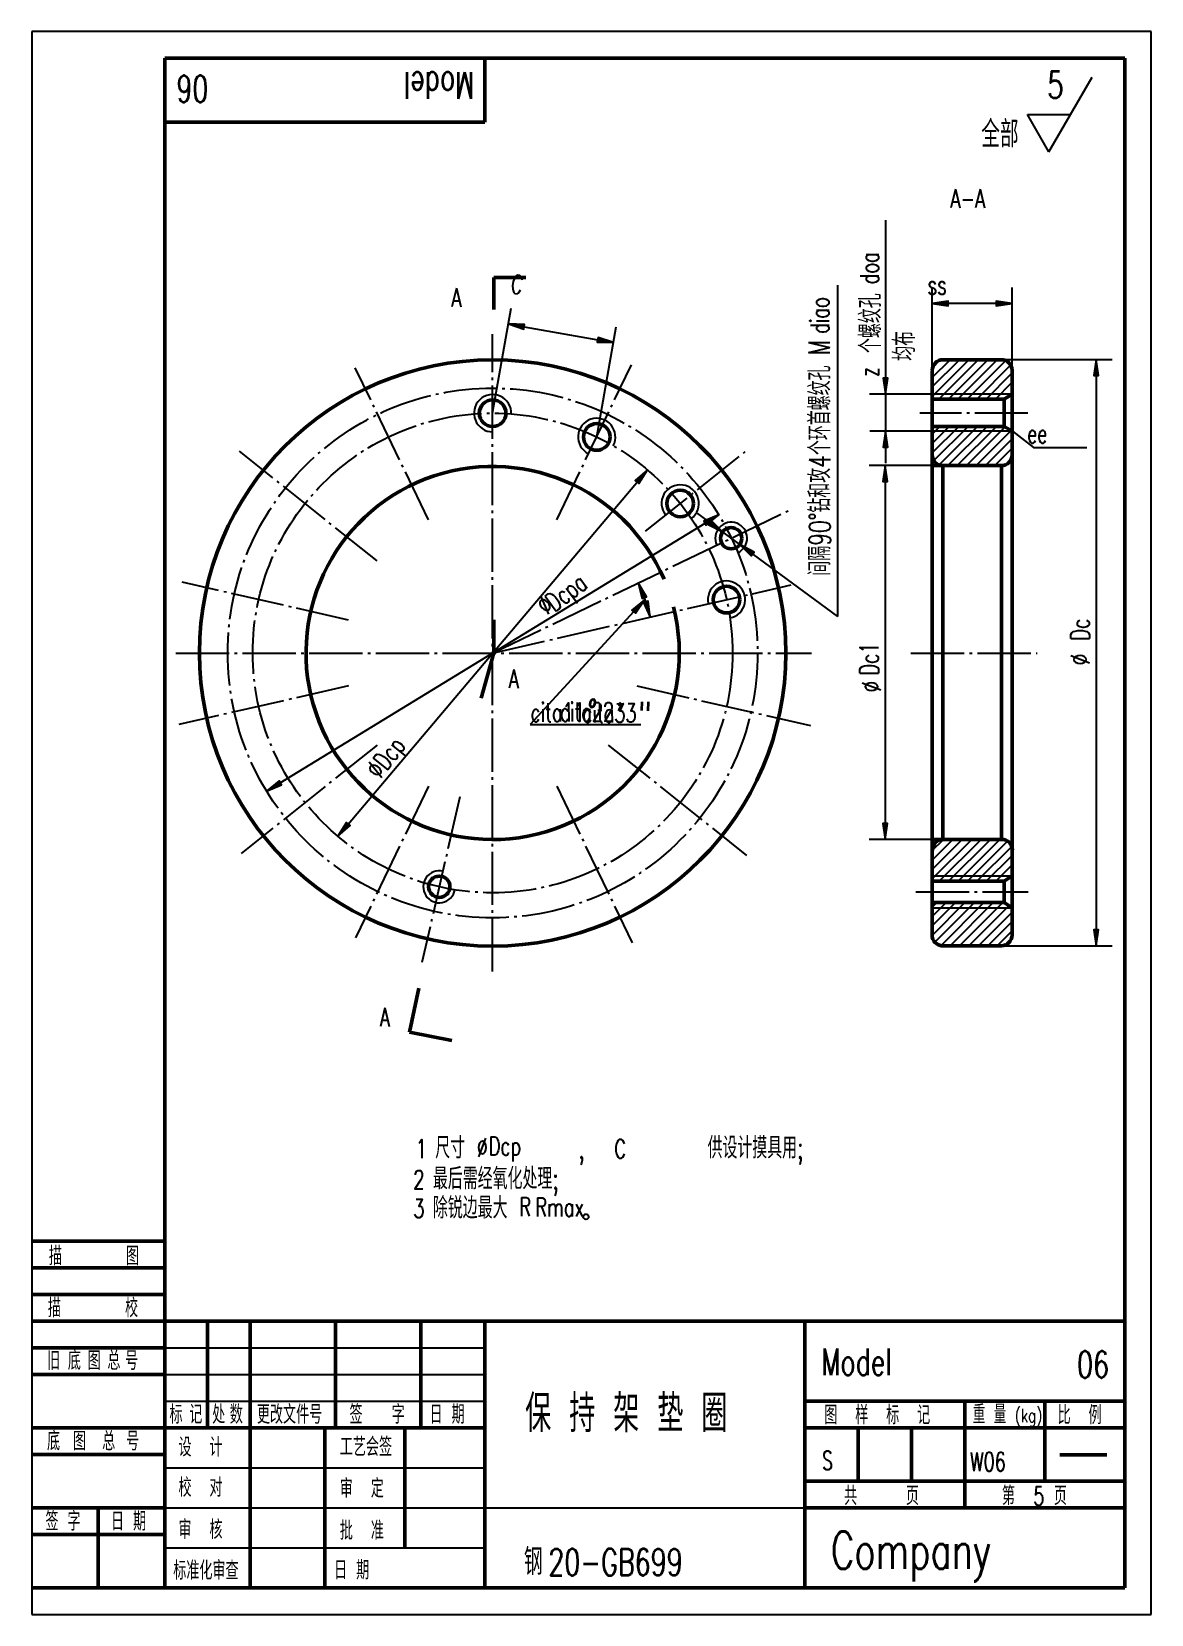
# Model space of a CAD drawing. Extents: x 0 to 210, y 0 to 297.
import ezdxf
from ezdxf.enums import TextEntityAlignment as Align

# ---------------------------------------------------------------- set-up
doc = ezdxf.new("R2010")
doc.units = 0
doc.header["$MEASUREMENT"] = 0
doc.linetypes.add('CENTER', pattern=[12.5, 10, -1, 0.5, -1])
doc.layers.get('0').update_dxf_attribs({"color": 6, "linetype": 'CONTINUOUS'})
doc.layers.get('DEFPOINTS').update_dxf_attribs({"linetype": 'CONTINUOUS'})
doc.layers.add('1', color=2, linetype='CONTINUOUS', lineweight=50)
for name, color, linetype in [('2', 6, 'CONTINUOUS'), ('3', 7, 'CENTER'), ('6', 10, 'CONTINUOUS')]:
    doc.layers.add(name, color=color, linetype=linetype)
doc.styles.add('HZ', font='SIMPLEX', dxfattribs={"width": 0.7, "bigfont": 'HZTXT'})
doc.dimstyles.get("Standard").update_dxf_attribs({"dimtxt": 0.18, "dimasz": 0.18, "dimexe": 0.18, "dimexo": 0.0625, "dimgap": 0.09, "dimtad": 0, "dimtih": 1, "dimtoh": 1, "dimdec": 4, "dimzin": 0, "dimdsep": 46, "dimtxsty": 'Standard', "dimcen": 0.09, "dimadec": 0, "dimazin": 0, "dimtfac": 1, "dimtdec": 4, "dimtofl": 0, "dimtmove": 0, "dimatfit": 3, "dimfxl": 0, "dimtolj": 1, "dimtzin": 0, "dimarcsym": 0})

# ---------------------------------------------------------------- blocks, each defined once
blk = doc.blocks.new('BLK', base_point=(1, 0))
for points in [[(0, 0), (1, 0), (0, 0.15), (0, -0.15), (1, 0)], [(0, 0.07), (0.5, 0), (0, -0.07)]]:
    blk.add_lwpolyline(points)
blk = doc.blocks.new('*D3')
at = {"color": 0, "linetype": 'ByBlock'}
for p, q in [((168.9, 233.43), (168.9, 248.99)), ((183.9, 233.5), (183.9, 248.99)), ((180.9, 245.99), (171.9, 245.99))]:
    blk.add_line(p, q, dxfattribs=at)
at = {"layer": 'DEFPOINTS', "color": 0, "linetype": 'ByBlock'}
for p in [(168.9, 245.99), (168.9, 233.43), (183.9, 233.5)]:
    blk.add_point(p, dxfattribs=at)
at = {"color": 0, "linetype": 'ByBlock', "xscale": 3, "yscale": 3, "zscale": 3, "rotation": 180}
blk.add_blockref('BLK', (168.9, 245.99), dxfattribs=at)
at = {"color": 0, "linetype": 'ByBlock', "xscale": 3, "yscale": 3, "zscale": 3}
blk.add_blockref('BLK', (183.9, 245.99), dxfattribs=at)
blk = doc.blocks.new('*D2')
at = {"color": 0, "linetype": 'ByBlock'}
for p, q in [((186.91, 235.45), (207.67, 235.45)), ((204.67, 232.45), (204.67, 128.46)), ((186.88, 125.46), (207.67, 125.46))]:
    blk.add_line(p, q, dxfattribs=at)
at = {"layer": 'DEFPOINTS', "color": 0, "linetype": 'ByBlock'}
for p in [(186.91, 235.45), (186.88, 125.46), (204.67, 125.46)]:
    blk.add_point(p, dxfattribs=at)
at = {"color": 0, "linetype": 'ByBlock', "xscale": 3, "yscale": 3, "zscale": 3}
for p, rotation in [((204.67, 235.45), 90), ((204.67, 125.46), 270)]:
    blk.add_blockref('BLK', p, dxfattribs=dict(at, rotation=rotation))
blk = doc.blocks.new('*D1')
at = {"color": 0, "linetype": 'ByBlock'}
for p, q in [((173.94, 215.57), (160.07, 215.57)), ((163.07, 212.57), (163.07, 148.42)), ((174.24, 145.42), (160.07, 145.42))]:
    blk.add_line(p, q, dxfattribs=at)
at = {"layer": 'DEFPOINTS', "color": 0, "linetype": 'ByBlock'}
for p in [(173.94, 215.57), (163.07, 145.42), (174.24, 145.42)]:
    blk.add_point(p, dxfattribs=at)
at = {"color": 0, "linetype": 'ByBlock', "xscale": 3, "yscale": 3, "zscale": 3}
for p, rotation in [((163.07, 215.57), 90), ((163.07, 145.42), 270)]:
    blk.add_blockref('BLK', p, dxfattribs=dict(at, rotation=rotation))
blk = doc.blocks.new('*D4')
at = {"color": 0, "linetype": 'ByBlock'}
for p, q in [((86.46, 225.4), (89.93, 245.1)), ((92.37, 241.62), (106.16, 239.19)), ((105.98, 220.94), (109.63, 241.63))]:
    blk.add_line(p, q, dxfattribs=at)
at = {"layer": 'DEFPOINTS', "color": 0, "linetype": 'ByBlock'}
for p in [(109.11, 238.67), (86.46, 225.4), (105.98, 220.94)]:
    blk.add_point(p, dxfattribs=at)
at = {"color": 0, "linetype": 'ByBlock', "xscale": 3, "yscale": 3, "zscale": 3}
for p, rotation in [((89.41, 242.15), 530), ((109.11, 238.67), 350.0000000000001)]:
    blk.add_blockref('BLK', p, dxfattribs=dict(at, rotation=rotation))

msp = doc.modelspace()

# ---------------------------------------------------------------- linework, layer by layer
for p, q in [((151.22504, 187.21977), (151.22504, 249.44357)), ((112.91822, 188.16328), (93.51137, 166.97532)), ((93.51137, 166.97532), (114.2374, 166.97532))]:
    msp.add_line(p, q)
at = {"color": 0, "linetype": 'ByBlock'}
for p, q in [((131.19694, 201.85514), (131.19694, 202.03514)), ((131.10694, 201.94514), (131.28694, 201.94514))]:
    msp.add_line(p, q, dxfattribs=at)
at = {"layer": '1'}
for p, q in [((205, 292), (25, 292)), ((25, 292), (25, 5)), ((85, 280), (85, 292)), ((205, 5), (205, 292)), ((25, 280), (85, 280)), ((86.66885, 250.88264), (92.66885, 250.88264)), ((86.66885, 244.88264), (86.66885, 250.88264)), ((181.89047, 235.44621), (170.89047, 235.44621)), ((168.89597, 233.42667), (168.89597, 127.22198)), ((183.89597, 127.46243), (183.89597, 233.49815)), ((182.39597, 228.06505), (183.90668, 228.94578)), ((182.39597, 228.06505), (168.89597, 228.06505)), ((182.39597, 222.93578), (182.39597, 228.06505)), ((182.39597, 222.93578), (168.89597, 222.93578)), ((182.39597, 222.93578), (183.99007, 222.00643)), ((181.89477, 215.5725), (168.89477, 215.5725)), ((170.89597, 215.57302), (170.89597, 145.42384)), ((181.89597, 215.5725), (181.89597, 145.42476)), ((86.66885, 186.6198), (86.66885, 180.45395)), ((86.66885, 180.45395), (84.28198, 171.92899)), ((168.95661, 145.42476), (181.95661, 145.42476)), ((168.89597, 137.55499), (182.39597, 137.55499)), ((182.39597, 137.55499), (183.89597, 138.55499)), ((182.39597, 133.55499), (182.39597, 137.55499)), ((168.89597, 133.55499), (182.39597, 133.55499)), ((182.39597, 133.55499), (183.89597, 132.55499)), ((170.48928, 125.46169), (181.88156, 125.46169)), ((72.6028, 117.50864), (70.86144, 109.26963)), ((70.86144, 109.26963), (78.79237, 107.70277)), ((0, 70), (25, 70)), ((0, 65), (25, 65)), ((0, 60), (25, 60)), ((0, 55), (25, 55)), ((25, 55), (205, 55)), ((33, 55), (33, 35)), ((41, 55), (41, 5)), ((57, 55), (57, 35)), ((73, 55), (73, 35)), ((85, 55), (85, 5)), ((145, 55), (145, 5)), ((0, 50), (25, 50)), ((0, 45), (25, 45)), ((145, 40), (205, 40)), ((175, 40), (175, 20)), ((190, 40), (190, 25)), ((0, 35), (25, 35)), ((25, 35), (85, 35)), ((55, 35), (55, 5)), ((70, 35), (70, 12.5)), ((145, 35), (205, 35)), ((155, 35), (155, 25)), ((165, 35), (165, 25)), ((0, 30), (25, 30)), ((192.82643, 29.93566), (201.63835, 29.93566)), ((145, 25), (205, 25)), ((0, 20), (25, 20)), ((12.5, 20), (12.5, 5)), ((145, 20), (205, 20)), ((0, 15), (25, 15)), ((0, 5), (205, 5))]:
    msp.add_line(p, q, dxfattribs=at)
for centre, radius in [((86.45868, 180.40033), 55), ((86.45868, 225.40033), 2.5), ((105.98345, 220.94393), 2.5), ((121.6411, 208.45737), 2.5), ((131.19694, 201.94514), 2), ((130.33044, 190.41378), 2.5), ((76.44524, 136.52858), 2)]:
    msp.add_circle(centre, radius, dxfattribs=at)
for centre, radius, start, end in [((170.91158, 233.44621), 2, 90, 180), ((181.89047, 233.44621), 2, 0, 90), ((170.89477, 217.5725), 2, 180, 270), ((181.89763, 217.5725), 2, 270, 0), ((86.45868, 180.40033), 35, 23.3228211, 14.3486866), ((170.95661, 143.42476), 2, 90, 180), ((181.95661, 143.42476), 2, 0, 90), ((170.88156, 127.46169), 2, 180, 270), ((181.88156, 127.46169), 2, 270, 0)]:
    msp.add_arc(centre, radius, start, end, dxfattribs=at)
at = {"layer": '2'}
for p, q in [((210, 297), (0, 297)), ((0, 297), (0, 0)), ((210, 0), (210, 297)), ((190.78964, 274.47208), (198.87254, 288.47208)), ((186.74818, 281.47208), (194.83109, 281.47208)), ((190.78964, 274.47208), (186.74818, 281.47208)), ((168.89597, 232.09427), (172.24791, 235.44621)), ((168.89597, 230.3265), (174.01568, 235.44621)), ((168.89597, 228.55874), (175.78344, 235.44621)), ((168.97335, 233.93941), (170.41838, 235.38444)), ((170.17006, 228.06505), (177.55121, 235.44621)), ((171.93783, 228.06505), (179.31898, 235.44621)), ((173.70559, 228.06505), (181.08674, 235.44621)), ((175.47336, 228.06505), (182.68843, 235.28012)), ((177.24113, 228.06505), (183.62243, 234.44636)), ((179.00889, 228.06505), (183.86762, 232.92378)), ((183.92337, 228.9944), (168.89597, 228.9944)), ((180.77666, 228.06505), (183.86762, 231.15601)), ((168.89597, 221.48767), (170.34408, 222.93578)), ((168.89597, 219.7199), (172.11185, 222.93578)), ((168.89597, 217.95214), (173.87962, 222.93578)), ((169.23738, 216.52578), (175.64739, 222.93578)), ((170.19604, 215.71666), (177.41515, 222.93578)), ((171.81964, 215.5725), (179.18292, 222.93578)), ((173.58741, 215.5725), (180.95069, 222.93578)), ((175.35517, 215.5725), (182.59969, 222.81702)), ((168.89597, 222.00643), (157.2173, 222.00643)), ((183.99007, 222.00643), (168.89597, 222.00643)), ((177.12294, 215.5725), (183.71641, 222.16597)), ((178.89071, 215.5725), (183.86762, 220.54941)), ((183.99007, 222.00643), (187.87621, 218.96508)), ((180.65848, 215.5725), (183.86762, 218.78164)), ((182.52827, 215.67453), (183.79559, 216.94185)), ((187.87621, 218.96508), (197.87621, 218.96508)), ((151.22504, 187.21977), (124.75155, 206.68402)), ((168.89597, 143.31382), (171.00691, 145.42476)), ((168.89597, 141.54606), (172.77467, 145.42476)), ((168.89597, 139.77829), (174.54244, 145.42476)), ((168.89597, 138.01052), (176.31021, 145.42476)), ((170.2082, 137.55499), (178.07798, 145.42476)), ((171.97597, 137.55499), (179.84574, 145.42476)), ((173.74374, 137.55499), (181.61351, 145.42476)), ((175.5115, 137.55499), (183.05359, 145.09707)), ((177.27927, 137.55499), (183.89597, 144.17169)), ((179.04704, 137.55499), (183.89597, 142.40392)), ((180.8148, 137.55499), (183.89597, 140.63616)), ((168.89597, 138.55499), (183.89597, 138.55499)), ((183.26917, 138.24158), (183.89597, 138.86839)), ((168.89597, 132.70722), (169.74374, 133.55499)), ((168.89597, 130.93946), (171.5115, 133.55499)), ((168.89597, 129.17169), (173.27927, 133.55499)), ((168.89597, 127.40392), (175.04704, 133.55499)), ((168.89597, 132.55499), (183.89597, 132.55499)), ((169.38959, 126.12977), (176.8148, 133.55499)), ((170.48928, 125.46169), (178.58257, 133.55499)), ((172.25705, 125.46169), (180.35034, 133.55499)), ((174.02481, 125.46169), (182.04406, 133.48094)), ((175.79258, 125.46169), (183.22257, 132.89169)), ((177.56035, 125.46169), (183.89597, 131.79732)), ((179.32811, 125.46169), (183.89597, 130.02955)), ((181.09588, 125.46169), (183.89597, 128.26179)), ((25, 50), (85, 50)), ((25, 45), (85, 45)), ((25, 40), (85, 40)), ((25, 27.5), (85, 27.5)), ((25, 20), (85, 20)), ((85, 20), (145, 20)), ((25, 12.5), (85, 12.5)), ((0, 0), (210, 0))]:
    msp.add_line(p, q, dxfattribs=at)
at = {"layer": '2', "linetype": 'ByBlock'}
for p, q in [((160.13311, 261.63698), (160.13311, 216.00643)), ((168.89597, 228.9944), (157.13311, 228.9944)), ((59.37942, 148.29561), (115.47219, 214.79825)), ((46.62542, 156.034), (126.29194, 204.76667))]:
    msp.add_line(p, q, dxfattribs=at)
at = {"layer": '2'}
msp.add_circle((103.96303, 74.60788), 0.5, dxfattribs=at)
for centre, radius, start, end in [((86.45868, 225.40033), 3.5, 357.7712688, 270), ((105.98345, 220.94393), 3.5, 332.0569831, 244.2857143), ((121.6411, 208.45737), 3.5, 306.3426974, 218.5714286), ((131.19694, 201.94514), 3, 293.8040725, 205.7142857), ((130.33044, 190.41378), 3.5, 280.6284116, 192.8571429), ((76.44524, 136.52858), 3, 77.1428571, 349.0530703)]:
    msp.add_arc(centre, radius, start, end, dxfattribs=at)
at = {"layer": '2', "linetype": 'ByBlock'}
msp.add_arc((86.45868, 180.40033), 30.30021, 18.5322734, 20.0391551, dxfattribs=at)
at = {"layer": '3'}
for p, q in [((86.45868, 120.61837), (86.45868, 240.23591)), ((74.435, 205.36777), (60.69267, 233.90401)), ((98.48237, 205.36777), (112.50062, 234.47698)), ((186.86762, 225.40212), (166.55283, 225.40212)), ((64.79276, 197.67834), (38.97175, 218.2699)), ((115.10748, 203.24698), (133.84468, 218.1894)), ((86.45868, 180.40033), (142.09728, 207.19447)), ((59.44171, 186.56678), (28.22479, 193.69184)), ((86.45868, 180.40033), (142.43642, 193.17689)), ((27.04202, 180.40033), (146.26565, 180.40033)), ((164.87341, 180.40033), (188.56201, 180.40033)), ((59.44171, 174.23389), (27.59992, 166.9662)), ((113.47566, 174.23389), (146.05941, 166.79686)), ((64.79276, 163.12233), (39.27667, 142.77393)), ((108.12461, 163.12233), (134.09429, 142.4122)), ((74.435, 155.4329), (60.7276, 126.96919)), ((98.48237, 155.4329), (112.64091, 126.03239)), ((80.29224, 153.38336), (73.20592, 122.33617)), ((165.84917, 135.55499), (186.89597, 135.55499))]:
    msp.add_line(p, q, dxfattribs=at)
for radius in [49.69483, 45]:
    msp.add_circle((86.45868, 180.40033), radius, dxfattribs=at)
at = {"layer": 'DEFPOINTS', "color": 0, "linetype": 'ByBlock'}
for p in [(128.85111, 206.33213), (142.09728, 207.19447), (142.09728, 207.19447), (129.58559, 203.12986), (132.80828, 200.76042), (142.43642, 193.17689), (142.43642, 193.17689), (115.17648, 189.2586), (115.41274, 189.33148), (86.45868, 180.40033), (86.45868, 180.40033), (86.45868, 180.40033), (86.45868, 180.40033), (44.06626, 154.46853)]:
    msp.add_point(p, dxfattribs=at)

# ---------------------------------------------------------------- block references
at = {"color": 0, "linetype": 'ByBlock', "xscale": 3, "yscale": 3, "zscale": 3}
for p, rotation in [((128.85111, 206.33213), 31.45447174133042), ((113.75823, 193.5471), 112.8767204205577), ((115.9992, 187.14276), 285.6947081508707), ((44.06626, 154.46853), 211.4544717413304)]:
    msp.add_blockref('BLK', p, dxfattribs=dict(at, rotation=rotation))
at = {"xscale": 3, "yscale": 3, "zscale": 3, "rotation": 47.51225942800946}
msp.add_blockref('BLK', (114.94452, 190.37555), dxfattribs=at)
at = {"layer": '2', "linetype": 'ByBlock', "xscale": 3, "yscale": 3, "zscale": 3}
for p, rotation in [((160.13311, 228.9944), 270), ((160.13311, 222.00643), 90), ((115.47219, 214.79825), 49.85348041439205), ((57.44518, 146.00242), 229.8534804143921)]:
    msp.add_blockref('BLK', p, dxfattribs=dict(at, rotation=rotation))
at = {"layer": '2', "xscale": 3, "yscale": 3, "zscale": 3}
for p, rotation in [((129.58559, 203.12986), 323.6753632236694), ((132.80828, 200.76042), 143.6753632236693)]:
    msp.add_blockref('BLK', p, dxfattribs=dict(at, rotation=rotation))

# ---------------------------------------------------------------- texts
at = {"style": 'HZ', "width": 0.7}
for s, rotation, p in [('%%d', 341.0935069, (102.95353, 167.20739)), ("'", 350.5449926, (108.81631, 166.15103)), ('"', 358.6657442, (113.70661, 166.27994))]:
    msp.add_text(s, height=5, rotation=rotation, dxfattribs=at).set_placement(p)
at = {"layer": '2', "style": 'HZ', "width": 0.7}
for s, height, rotation, p in [('06', 5, 180, (33.1335, 288.7829)), ('个螺纹孔', 4, 90, (159.31332, 236.69715)), ('均布', 4, 90, (165.67246, 235.23174)), ('M', 4, 90, (149.69621, 236.28282)), ('间隔90%%d钻和攻4个环首螺纹孔', 4, 90, (149.81304, 194.90416)), ('%%c', 3.5, 45.1869607, (96.74977, 187.42101)), ('%%c', 3.5, 90, (198.38111, 178.12966)), ('%%c', 3.5, 90, (159.26007, 173.03705)), ('%%c', 3.5, 60, (65.47273, 156.68109))]:
    msp.add_text(s, height=height, rotation=rotation, dxfattribs=at).set_placement(p)
at = {"layer": '2', "style": 'HZ'}
for s, height, width, p in [('5', 5, 0.7, (190.51462, 284.52282)), ('全部', 5, 0.7, (178.10272, 275.26449)), ('A-A', 3.5, 0.7, (172.32033, 263.91636)), ('A', 3.5, 0.7, (78.7126, 245.34731)), ('A', 3.5, 0.7, (89.46104, 173.82342)), ('A', 3.5, 0.7, (65.29206, 110.32408)), ('1', 3.5, 0.7, (72.02657, 85.60705)), ('  尺寸          ,           供设计摸具用;', 4, 0.7, (71.86144, 85.55344)), ('%%c', 3.5, 0.7, (83.47797, 85.85411)), ('2', 3.5, 0.7, (71.57849, 79.81936)), ('  最后需经氧化处理;', 4, 0.7, (71.41336, 79.77492)), ('3', 3.5, 0.7, (71.57849, 74.42201)), ('  除锐边最大    ', 4, 0.7, (71.41336, 74.27492)), ('R', 3.5, 0.7, (91.44369, 74.74504)), ('描', 3.5, 0.7, (3.22753, 65.50101)), ('图', 3.5, 0.7, (17.66888, 65.50101)), ('描', 3.5, 0.7, (3.03238, 55.74288)), ('校', 3.5, 0.7, (17.51876, 55.74288)), ('旧', 3.5, 0.7, (2.88226, 45.85964)), ('底', 3.5, 0.7, (6.78533, 45.85964)), ('图', 3.5, 0.7, (10.49324, 45.85964)), ('总', 3.5, 0.7, (14.20115, 45.85964)), ('号', 3.5, 0.7, (17.51876, 45.85964)), ('06', 5, 0.7, (196.08164, 44.38479)), ('保 持 架 垫 圈', 7, 0.7, (92.54768, 34.18921)), ('标', 3.5, 0.7, (25.8503, 35.76194)), ('记', 3.5, 0.7, (29.55821, 35.76194)), ('处', 3.5, 0.7, (33.85158, 35.76194)), ('数', 3.5, 0.7, (37.16919, 35.76194)), ('更改文件号', 3.5, 0.7, (42.24318, 35.76194)), ('签   字', 3.5, 0.7, (59.61182, 35.76194)), ('日 期', 3.5, 0.7, (74.63862, 35.76194)), ('图  样  标  记', 3.5, 0.7, (148.64674, 35.65471)), ('重 量', 3.5, 0.666, (176.52363, 35.77982)), ('比  例', 3.5, 0.7, (192.42112, 35.65471)), ('底', 3.5, 0.7, (2.88226, 30.75777)), ('图', 3.5, 0.7, (7.7611, 30.75777)), ('总', 3.5, 0.7, (13.22539, 30.75777)), ('号', 3.5, 0.7, (17.71391, 30.75777)), ('设  计', 3.5, 0.7, (27.53162, 29.61396)), ('工艺会签', 3.5, 0.7, (57.79539, 29.68545)), ('S', 3.5, 0.666, (148.25643, 27.11188)), ('校  对', 3.5, 0.7, (27.53162, 22.05409)), ('审  定', 3.5, 0.7, (57.79539, 21.87537)), ('共     页', 3.5, 0.7, (152.38467, 20.49923)), ('第    页', 3.5, 0.7, (181.97291, 20.49923)), ('5', 3.5, 0.666, (187.90385, 20.44701)), ('签 字', 3.5, 0.7, (2.58203, 15.70952)), ('日 期', 3.5, 0.7, (14.87668, 15.70952)), ('审  核', 3.5, 0.7, (27.53162, 14.15465)), ('批  准', 3.5, 0.7, (57.79539, 13.97593)), ('钢', 5, 0.7, (92.33752, 7.36328)), ('20-GB699', 5, 0.7, (96.9011, 7.30966)), ('标准化审查', 3.5, 0.7, (26.55586, 6.48755)), ('日 期', 3.5, 0.7, (56.71454, 6.54117))]:
    msp.add_text(s, height=height, dxfattribs=dict(at, width=width)).set_placement(p)
at = {"layer": '2', "style": 'HZ', "width": 0.761019}
msp.add_text('(kg)', height=2.5, dxfattribs=at).set_placement((184.3748, 36.08364), (189.53885, 36.08364), align=Align.FIT)
at = {"layer": '6', "style": 'HZ', "width": 0.7}
for s, height, rotation, p in [('Model', 5, 180, (83.04641, 289.38693)), ('doa', 3.5, 90, (158.86435, 249.62197)), ('C', 3.5, 351.0399077, (89.68295, 248.00471)), ('diao', 3.5, 90, (149.55303, 240.3254)), ('z', 3.5, 90, (158.87136, 232.24752)), ('Dcpa', 3.5, 36.562665, (98.02645, 188.01818)), ('Dc', 3.5, 90, (198.39946, 182.72831)), ('Dc1', 3.5, 90, (158.84018, 176.18744)), ('Dcp', 3.5, 51.3757043, (66.51451, 158.16063))]:
    msp.add_text(s, height=height, rotation=rotation, dxfattribs=at).set_placement(p)
for s, height, p in [('ss', 3.5, (168.04448, 247.68975)), ('ee', 3.5, (186.7136, 219.79643)), ('Dcp', 3.5, (85.71115, 86.13715)), ('C', 3.5, (109.27498, 85.61535)), ('Rmax', 3.5, (94.44337, 74.67014)), ('Model', 5, (148.09441, 44.87582)), ('W06', 3.5, (176.00402, 26.89054)), ('Company', 7, (149.899, 8.52236))]:
    msp.add_text(s, height=height, dxfattribs=at).set_placement(p)
for s, p in [('cita11', (103.76715, 167.56686)), ('cita22', (109.2668, 167.64499)), ('cita33', (113.4704, 167.41642))]:
    msp.add_text(s, height=3.5, rotation=0.500389, dxfattribs=at).set_placement(p, align=Align.RIGHT)

# ---------------------------------------------------------------- dimensions: what is measured, and where the dimension line sits
at = {"layer": '2'}
dim = msp.add_linear_dim(base=(168.89597, 245.99071), p1=(183.89597, 233.49815), p2=(168.89597, 233.42667), text=' ', dimstyle='Standard', dxfattribs=at)
dim.commit()
dim.dimension.update_dxf_attribs({"geometry": '*D3', "text_midpoint": (176.39597, 249.49071)})
dim = msp.add_linear_dim(base=(109.10942, 238.6722), p1=(86.45868, 225.40033), p2=(105.98345, 220.94393), angle=350, text=' ', dimstyle='Standard', dxfattribs=at)
dim.commit()
dim.dimension.update_dxf_attribs({"geometry": '*D4', "text_midpoint": (99.86814, 243.85568)})
for base, p1, p2, picture, middle, set_off in [((199.67074, 125.46169), (181.91158, 235.44621), (181.88156, 125.46169), '*D2', (196.17074, 180.45395), (-5, 0)), ((160.07307, 145.42476), (170.9416, 215.5725), (171.23914, 145.42476), '*D1', (156.57307, 180.49863), (-3, 0))]:
    dim = msp.add_linear_dim(base=base, p1=p1, p2=p2, angle=90, text=' ', dimstyle='Standard', dxfattribs=at)
    dim.commit()
    dim.dimension.update_dxf_attribs({"geometry": picture, "text_midpoint": middle, "insert": set_off})

doc.saveas('drawing.dxf')
